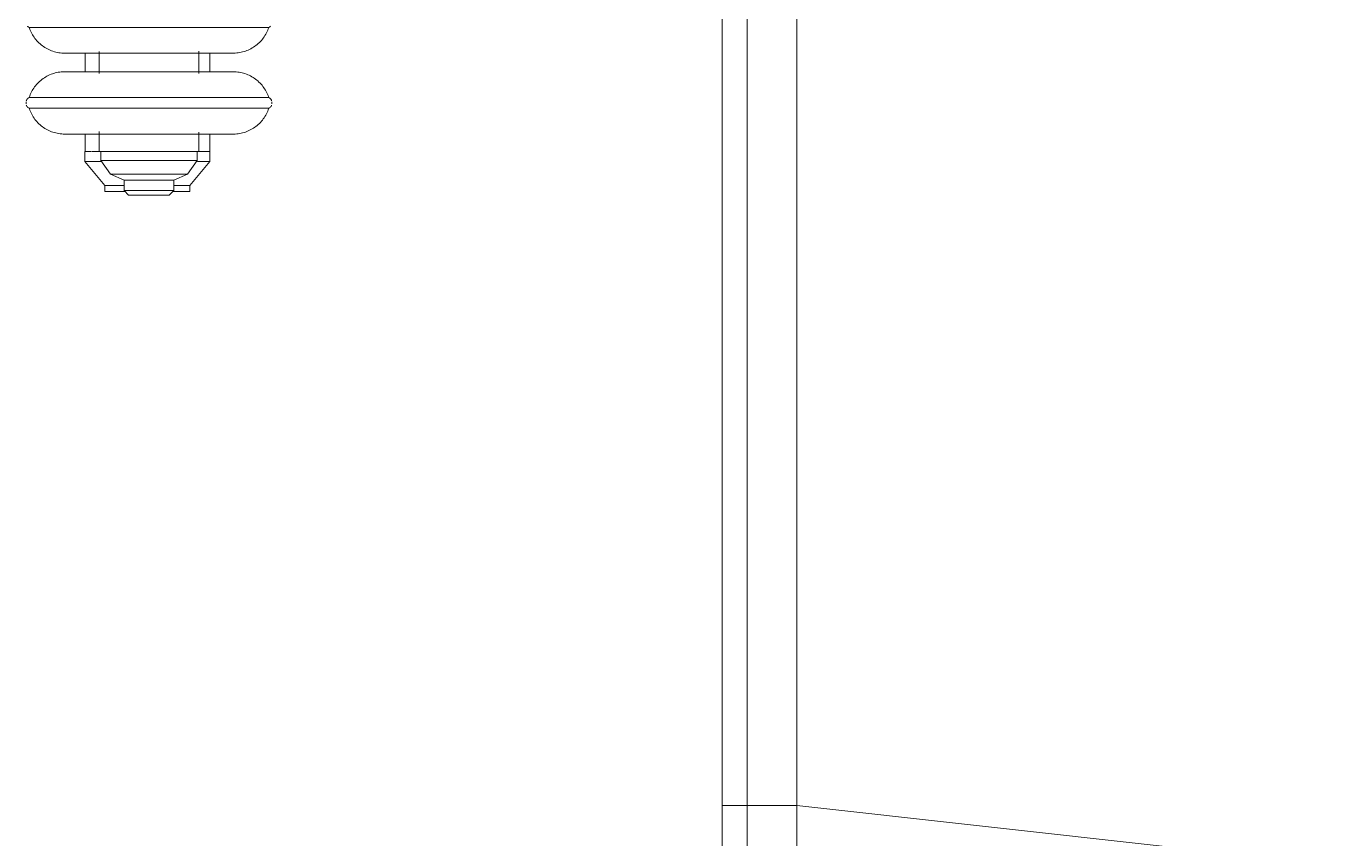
# Model space of a CAD drawing. Header units: inches. Extents: x -1176 to 1507, y -2563 to 978.
# Drawn here: x -1015 to -962.6, y -1227.5 to -1194.9 of the extents above; entities that cross this region are included whole.
import ezdxf

# ---------------------------------------------------------------- set-up
doc = ezdxf.new("R2010")
doc.units = ezdxf.units.IN
doc.header["$MEASUREMENT"] = 0
for name, color, linetype, lineweight in [('A-GENM', 13, 'Continuous', 18), ('G-IMPT', 8, 'Continuous', 9), ('I-FURN', 30, 'Continuous', 9)]:
    doc.layers.add(name, color=color, linetype=linetype, lineweight=lineweight)

# ---------------------------------------------------------------- blocks, each defined once
blk = doc.blocks.new('Bed_761 - 12ZBED05_dwg-6542241-2nd Floor Power _ Signal')
at = {"layer": 'G-IMPT'}
for p, q in [((28, 75), (36, 3)), ((21, 3), (36, 3)), ((36, 1), (36, 3)), ((36, 3), (84, 3)), ((21, 1), (36, 1)), ((36, 1), (36, 0)), ((36, 1), (84, 1)), ((21, 0), (36, 0)), ((36, 0), (84, 0)), ((21, 0), (36, 0)), ((36, 0), (84, 0))]:
    blk.add_line(p, q, dxfattribs=at)
blk = doc.blocks.new('Bed_761 - Bed_761-6542718-2nd Floor Power _ Signal')
at = {"extrusion": (0, 0, -1), "zscale": -1, "rotation": 180}
blk.add_blockref('Bed_761 - 12ZBED05_dwg-6542241-2nd Floor Power _ Signal', (0, 0), dxfattribs=at)
blk = doc.blocks.new('Cast_Iron_Radiator_8182 - Cast_Iron_Radiator_8182-V125-2nd Floor Power _ Signal')
at = {"layer": 'A-GENM', "lineweight": 9}
for p, q in [((10.718, 4.809), (10.693, 4.848)), ((10.718, 1), (10.718, 4.809)), ((13.557, 4.848), (13.532, 4.809)), ((13.532, 1), (13.532, 4.809)), ((13.75, 4.933), (13.713, 4.933)), ((13.787, 4.933), (13.75, 4.933)), ((13.968, 4.809), (13.943, 4.848)), ((13.968, 1), (13.968, 4.809)), ((12.504, 2.438), (11.749, 2.438)), ((15.702, 2.438), (14.999, 2.438)), ((16.106, 2.438), (15.702, 2.438)), ((15.702, 2.438), (15.702, 2.291)), ((15.702, 2.296), (15.702, 2.192)), ((15.702, 2.188), (15.702, 2.013)), ((17.064, 1.635), (16.106, 2.438)), ((16.106, 1.944), (16.106, 2.438)), ((12.568, 2), (11.678, 2)), ((15.702, 2), (14.928, 2)), ((15.702, 2), (15.702, -2)), ((16.067, 1.935), (15.702, 1.935)), ((16.617, 1.55), (16.067, 1.935)), ((16.067, 1.935), (16.067, -1.935)), ((17.314, 1.635), (17.064, 1.635)), ((17.064, 1.635), (17.064, 1.028)), ((17.314, 1.635), (17.314, 0.985)), ((16.853, 0.993), (16.617, 1.55)), ((16.617, 1.55), (16.617, -1.55)), ((10.718, -1), (10.718, 1)), ((11.752, -1), (11.752, 1)), ((12.498, 1), (12.498, -1)), ((13.532, -1), (13.532, 1)), ((13.968, -1), (13.968, 1)), ((15.002, -1), (15.002, 1)), ((17.275, 0.993), (16.853, 0.993)), ((16.853, 0.993), (16.853, -0.993)), ((17.452, 0.816), (17.275, 0.993)), ((17.275, 0.993), (17.275, -0.993)), ((17.452, 0.816), (17.452, -0.816)), ((10.718, -4.809), (10.718, -1)), ((13.532, -4.809), (13.532, -1)), ((13.968, -4.809), (13.968, -1)), ((16.617, -1.55), (16.853, -0.993)), ((16.853, -0.993), (17.275, -0.993)), ((17.064, -1.008), (17.064, -1.771)), ((17.275, -0.993), (17.452, -0.816)), ((17.314, -0.961), (17.314, -1.771)), ((16.067, -1.935), (16.617, -1.55)), ((11.682, -2), (12.572, -2)), ((14.901, -2), (15.702, -2)), ((15.702, -1.935), (16.067, -1.935)), ((15.702, -2.017), (15.702, -2.287)), ((16.106, -2.575), (17.064, -1.771)), ((16.106, -2.575), (16.106, -1.924)), ((17.064, -1.771), (17.314, -1.771)), ((11.747, -2.562), (12.503, -2.562)), ((14.997, -2.562), (15.702, -2.562)), ((15.702, -2.301), (15.702, -2.452)), ((15.702, -2.436), (15.702, -2.551)), ((15.702, -2.565), (15.702, -2.575)), ((15.702, -2.575), (16.106, -2.575)), ((10.693, -4.848), (10.718, -4.809)), ((13.532, -4.809), (13.557, -4.848)), ((13.713, -4.933), (13.75, -4.933)), ((13.75, -4.933), (13.787, -4.933)), ((13.943, -4.848), (13.968, -4.809))]:
    blk.add_line(p, q, dxfattribs=at)
at = {"layer": 'A-GENM', "lineweight": 9, "flags": 128}
for points in [[(10.67, 4.876), (10.675, 4.871), (10.68, 4.865), (10.685, 4.859), (10.689, 4.854), (10.693, 4.848)], [(10.718, 4.809), (10.775, 4.789), (10.831, 4.767), (10.885, 4.743), (10.939, 4.716), (10.992, 4.688), (11.044, 4.657), (11.094, 4.624), (11.143, 4.59), (11.191, 4.553), (11.237, 4.515), (11.281, 4.474), (11.324, 4.432), (11.365, 4.389), (11.404, 4.343), (11.442, 4.296), (11.477, 4.248), (11.511, 4.198), (11.543, 4.147), (11.572, 4.095), (11.599, 4.042), (11.625, 3.987), (11.648, 3.932), (11.669, 3.876), (11.687, 3.819), (11.703, 3.761), (11.717, 3.703), (11.729, 3.644), (11.738, 3.585), (11.745, 3.525), (11.75, 3.465), (11.752, 3.405), (11.752, 3.383)], [(12.498, 3.383), (12.499, 3.443), (12.503, 3.503), (12.509, 3.563), (12.517, 3.622), (12.528, 3.681), (12.541, 3.74), (12.557, 3.798), (12.574, 3.855), (12.594, 3.911), (12.617, 3.967), (12.641, 4.022), (12.668, 4.076), (12.696, 4.128), (12.727, 4.18), (12.76, 4.23), (12.795, 4.279), (12.832, 4.326), (12.87, 4.372), (12.911, 4.416), (12.953, 4.459), (12.997, 4.5), (13.042, 4.539), (13.089, 4.576), (13.138, 4.612), (13.188, 4.645), (13.239, 4.677), (13.291, 4.706), (13.345, 4.733), (13.399, 4.758), (13.455, 4.781), (13.511, 4.802)], [(13.557, 4.848), (13.562, 4.854), (13.566, 4.86), (13.571, 4.866), (13.575, 4.872), (13.581, 4.877)], [(13.591, 4.887), (13.597, 4.892), (13.603, 4.896), (13.609, 4.901), (13.615, 4.905)], [(13.628, 4.912), (13.635, 4.915), (13.642, 4.918), (13.649, 4.921), (13.656, 4.924), (13.663, 4.926)], [(13.838, 4.925), (13.845, 4.923), (13.852, 4.921), (13.859, 4.918), (13.866, 4.915), (13.873, 4.912)], [(13.886, 4.904), (13.892, 4.9), (13.898, 4.896), (13.904, 4.891), (13.909, 4.887)], [(13.92, 4.876), (13.925, 4.871), (13.93, 4.865), (13.935, 4.859), (13.939, 4.854), (13.943, 4.848)], [(13.968, 4.809), (14.025, 4.789), (14.081, 4.767), (14.135, 4.743), (14.189, 4.716), (14.242, 4.688), (14.294, 4.657), (14.344, 4.624), (14.393, 4.59), (14.441, 4.553), (14.487, 4.515), (14.531, 4.474), (14.574, 4.432), (14.615, 4.389), (14.654, 4.343), (14.692, 4.296), (14.727, 4.248), (14.761, 4.198), (14.793, 4.147), (14.822, 4.095), (14.849, 4.042), (14.875, 3.987), (14.898, 3.932), (14.919, 3.876), (14.937, 3.819), (14.953, 3.761), (14.967, 3.703), (14.979, 3.644), (14.988, 3.585), (14.995, 3.525), (15, 3.465), (15.002, 3.405), (15.002, 3.383)], [(11.752, 3.383), (11.752, 3.381), (11.752, 3.375), (11.752, 3.366), (11.752, 3.353), (11.752, 3.336), (11.752, 3.315), (11.752, 3.29), (11.752, 3.262), (11.752, 3.23), (11.752, 3.195), (11.752, 3.156), (11.752, 3.114), (11.752, 3.068), (11.752, 3.019), (11.752, 2.967), (11.752, 2.911), (11.752, 2.853), (11.752, 2.792), (11.752, 2.727), (11.752, 2.66), (11.752, 2.591), (11.752, 2.518), (11.752, 2.444)], [(11.752, 1), (11.752, 1.095), (11.752, 1.19), (11.752, 1.285), (11.752, 1.38), (11.752, 1.473), (11.752, 1.566), (11.752, 1.659), (11.752, 1.75), (11.752, 1.839), (11.752, 1.928), (11.752, 2.015), (11.752, 2.1), (11.752, 2.184), (11.752, 2.266), (11.752, 2.346), (11.752, 2.423), (11.752, 2.498), (11.752, 2.571), (11.752, 2.642), (11.752, 2.71), (11.752, 2.775), (11.752, 2.837), (11.752, 2.896), (11.752, 2.952), (11.752, 3.005), (11.752, 3.055), (11.752, 3.102), (11.752, 3.145), (11.752, 3.185), (11.752, 3.221), (11.752, 3.254), (11.752, 3.283), (11.752, 3.309), (11.752, 3.33), (11.752, 3.348), (11.752, 3.363), (11.752, 3.373), (11.752, 3.38), (11.752, 3.383), (11.752, 3.383)], [(12.498, 2.438), (12.498, 2.498), (12.498, 2.571), (12.498, 2.642), (12.498, 2.71), (12.498, 2.775), (12.498, 2.837), (12.498, 2.896), (12.498, 2.952), (12.498, 3.005), (12.498, 3.055), (12.498, 3.102), (12.498, 3.145), (12.498, 3.185), (12.498, 3.221), (12.498, 3.254), (12.498, 3.283), (12.498, 3.309), (12.498, 3.33), (12.498, 3.348), (12.498, 3.363), (12.498, 3.373), (12.498, 3.38), (12.498, 3.383), (12.498, 3.383)], [(12.498, 3.383), (12.498, 3.381), (12.498, 3.375), (12.498, 3.366), (12.498, 3.353), (12.498, 3.336), (12.498, 3.315), (12.498, 3.29), (12.498, 3.262), (12.498, 3.23), (12.498, 3.195), (12.498, 3.156), (12.498, 3.114), (12.498, 3.068), (12.498, 3.019), (12.498, 2.967), (12.498, 2.911), (12.498, 2.853), (12.498, 2.792), (12.498, 2.727), (12.498, 2.66), (12.498, 2.591), (12.498, 2.518), (12.498, 2.444), (12.498, 2.367), (12.498, 2.288), (12.498, 2.206), (12.498, 2.123), (12.498, 2.038), (12.498, 1.952), (12.498, 1.864), (12.498, 1.774), (12.498, 1.683), (12.498, 1.591), (12.498, 1.499), (12.498, 1.405), (12.498, 1.311), (12.498, 1.216), (12.498, 1.121), (12.498, 1.026), (12.498, 1)], [(15.002, 3.383), (15.002, 3.381), (15.002, 3.375), (15.002, 3.366), (15.002, 3.353), (15.002, 3.336), (15.002, 3.315), (15.002, 3.29), (15.002, 3.262), (15.002, 3.23), (15.002, 3.195), (15.002, 3.156), (15.002, 3.114), (15.002, 3.068), (15.002, 3.019), (15.002, 2.967), (15.002, 2.911), (15.002, 2.853), (15.002, 2.792), (15.002, 2.727), (15.002, 2.66), (15.002, 2.591), (15.002, 2.518), (15.002, 2.444)], [(15.002, 1), (15.002, 1.095), (15.002, 1.19), (15.002, 1.285), (15.002, 1.38), (15.002, 1.473), (15.002, 1.566), (15.002, 1.659), (15.002, 1.75), (15.002, 1.839), (15.002, 1.928), (15.002, 2.015), (15.002, 2.1), (15.002, 2.184), (15.002, 2.266), (15.002, 2.346), (15.002, 2.423), (15.002, 2.498), (15.002, 2.571), (15.002, 2.642), (15.002, 2.71), (15.002, 2.775), (15.002, 2.837), (15.002, 2.896), (15.002, 2.952), (15.002, 3.005), (15.002, 3.055), (15.002, 3.102), (15.002, 3.145), (15.002, 3.185), (15.002, 3.221), (15.002, 3.254), (15.002, 3.283), (15.002, 3.309), (15.002, 3.33), (15.002, 3.348), (15.002, 3.363), (15.002, 3.373), (15.002, 3.38), (15.002, 3.383), (15.002, 3.383)], [(11.752, -3.383), (11.752, -3.381), (11.752, -3.375), (11.752, -3.366), (11.752, -3.353), (11.752, -3.336), (11.752, -3.315), (11.752, -3.29), (11.752, -3.262), (11.752, -3.23), (11.752, -3.195), (11.752, -3.156), (11.752, -3.114), (11.752, -3.068), (11.752, -3.019), (11.752, -2.967), (11.752, -2.911), (11.752, -2.853), (11.752, -2.792), (11.752, -2.727), (11.752, -2.66), (11.752, -2.591), (11.752, -2.518), (11.752, -2.444), (11.752, -2.367), (11.752, -2.288), (11.752, -2.206), (11.752, -2.123), (11.752, -2.038), (11.752, -1.952), (11.752, -1.864), (11.752, -1.774), (11.752, -1.683), (11.752, -1.591), (11.752, -1.499), (11.752, -1.405), (11.752, -1.311), (11.752, -1.216), (11.752, -1.121), (11.752, -1.026), (11.752, -1)], [(12.498, -1), (12.498, -1.095), (12.498, -1.19), (12.498, -1.285), (12.498, -1.38), (12.498, -1.473), (12.498, -1.566), (12.498, -1.659), (12.498, -1.75), (12.498, -1.839), (12.498, -1.928), (12.498, -2.015), (12.498, -2.1), (12.498, -2.184), (12.498, -2.266), (12.498, -2.346), (12.498, -2.423), (12.498, -2.498), (12.498, -2.571), (12.498, -2.642), (12.498, -2.71), (12.498, -2.775), (12.498, -2.837), (12.498, -2.896), (12.498, -2.952), (12.498, -3.005), (12.498, -3.055), (12.498, -3.102), (12.498, -3.145), (12.498, -3.185), (12.498, -3.221), (12.498, -3.254), (12.498, -3.283), (12.498, -3.309), (12.498, -3.33), (12.498, -3.348), (12.498, -3.363), (12.498, -3.373), (12.498, -3.38), (12.498, -3.383), (12.498, -3.383)], [(15.002, -3.383), (15.002, -3.381), (15.002, -3.375), (15.002, -3.366), (15.002, -3.353), (15.002, -3.336), (15.002, -3.315), (15.002, -3.29), (15.002, -3.262), (15.002, -3.23), (15.002, -3.195), (15.002, -3.156), (15.002, -3.114), (15.002, -3.068), (15.002, -3.019), (15.002, -2.967), (15.002, -2.911), (15.002, -2.853), (15.002, -2.792), (15.002, -2.727), (15.002, -2.66), (15.002, -2.591), (15.002, -2.518), (15.002, -2.444), (15.002, -2.367), (15.002, -2.288), (15.002, -2.206), (15.002, -2.123), (15.002, -2.038), (15.002, -1.952), (15.002, -1.864), (15.002, -1.774), (15.002, -1.683), (15.002, -1.591), (15.002, -1.499), (15.002, -1.405), (15.002, -1.311), (15.002, -1.216), (15.002, -1.121), (15.002, -1.026), (15.002, -1)], [(11.752, -2.571), (11.752, -2.642), (11.752, -2.71), (11.752, -2.775), (11.752, -2.837), (11.752, -2.896), (11.752, -2.952), (11.752, -3.005), (11.752, -3.055), (11.752, -3.102), (11.752, -3.145), (11.752, -3.185), (11.752, -3.221), (11.752, -3.254), (11.752, -3.283), (11.752, -3.309), (11.752, -3.33), (11.752, -3.348), (11.752, -3.363), (11.752, -3.373), (11.752, -3.38), (11.752, -3.383), (11.752, -3.383)], [(12.498, -3.383), (12.498, -3.381), (12.498, -3.375), (12.498, -3.366), (12.498, -3.353), (12.498, -3.336), (12.498, -3.315), (12.498, -3.29), (12.498, -3.262), (12.498, -3.23), (12.498, -3.195), (12.498, -3.156), (12.498, -3.114), (12.498, -3.068), (12.498, -3.019), (12.498, -2.967), (12.498, -2.911), (12.498, -2.853), (12.498, -2.792), (12.498, -2.727), (12.498, -2.66), (12.498, -2.591), (12.498, -2.562)], [(15.002, -2.571), (15.002, -2.642), (15.002, -2.71), (15.002, -2.775), (15.002, -2.837), (15.002, -2.896), (15.002, -2.952), (15.002, -3.005), (15.002, -3.055), (15.002, -3.102), (15.002, -3.145), (15.002, -3.185), (15.002, -3.221), (15.002, -3.254), (15.002, -3.283), (15.002, -3.309), (15.002, -3.33), (15.002, -3.348), (15.002, -3.363), (15.002, -3.373), (15.002, -3.38), (15.002, -3.383), (15.002, -3.383)], [(11.752, -3.383), (11.751, -3.443), (11.747, -3.503), (11.741, -3.563), (11.733, -3.622), (11.722, -3.681), (11.709, -3.74), (11.693, -3.798), (11.676, -3.855), (11.656, -3.911), (11.633, -3.967), (11.609, -4.022), (11.582, -4.076), (11.554, -4.128), (11.523, -4.18), (11.49, -4.23), (11.455, -4.279), (11.418, -4.326), (11.38, -4.372), (11.339, -4.416), (11.297, -4.459), (11.253, -4.5), (11.208, -4.539), (11.161, -4.576), (11.112, -4.612), (11.062, -4.645), (11.011, -4.677), (10.959, -4.706), (10.905, -4.733), (10.851, -4.758), (10.795, -4.781), (10.739, -4.802)], [(13.532, -4.809), (13.475, -4.789), (13.419, -4.767), (13.365, -4.743), (13.311, -4.716), (13.258, -4.688), (13.206, -4.657), (13.156, -4.624), (13.107, -4.59), (13.059, -4.553), (13.013, -4.515), (12.969, -4.474), (12.926, -4.432), (12.885, -4.389), (12.846, -4.343), (12.808, -4.296), (12.773, -4.248), (12.739, -4.198), (12.707, -4.147), (12.678, -4.095), (12.651, -4.042), (12.625, -3.987), (12.602, -3.932), (12.581, -3.876), (12.563, -3.819), (12.547, -3.761), (12.533, -3.703), (12.521, -3.644), (12.512, -3.585), (12.505, -3.525), (12.5, -3.465), (12.498, -3.405), (12.498, -3.383)], [(15.002, -3.383), (15.001, -3.443), (14.997, -3.503), (14.991, -3.563), (14.983, -3.622), (14.972, -3.681), (14.959, -3.74), (14.943, -3.798), (14.926, -3.855), (14.906, -3.911), (14.883, -3.967), (14.859, -4.022), (14.832, -4.076), (14.804, -4.128), (14.773, -4.18), (14.74, -4.23), (14.705, -4.279), (14.668, -4.326), (14.63, -4.372), (14.589, -4.416), (14.547, -4.459), (14.503, -4.5), (14.458, -4.539), (14.411, -4.576), (14.362, -4.612), (14.312, -4.645), (14.261, -4.677), (14.209, -4.706), (14.155, -4.733), (14.101, -4.758), (14.045, -4.781), (13.989, -4.802)], [(10.693, -4.848), (10.688, -4.854), (10.684, -4.86), (10.679, -4.866), (10.675, -4.872), (10.669, -4.877)], [(13.58, -4.876), (13.575, -4.871), (13.57, -4.865), (13.565, -4.859), (13.561, -4.854), (13.557, -4.848)], [(13.614, -4.904), (13.608, -4.9), (13.602, -4.896), (13.596, -4.891), (13.591, -4.887)], [(13.662, -4.925), (13.655, -4.923), (13.648, -4.921), (13.641, -4.918), (13.634, -4.915), (13.627, -4.912)], [(13.872, -4.912), (13.865, -4.915), (13.858, -4.918), (13.851, -4.921), (13.844, -4.924), (13.837, -4.926)], [(13.909, -4.887), (13.903, -4.892), (13.897, -4.896), (13.891, -4.901), (13.885, -4.905)], [(13.943, -4.848), (13.938, -4.854), (13.934, -4.86), (13.929, -4.866), (13.925, -4.872), (13.919, -4.877)]]:
    blk.add_lwpolyline(points, dxfattribs=at)

msp = doc.modelspace()

# ---------------------------------------------------------------- block references
at = {"layer": 'A-GENM', "lineweight": 9, "rotation": 269.9999999999999}
msp.add_blockref('Cast_Iron_Radiator_8182 - Cast_Iron_Radiator_8182-V125-2nd Floor Power _ Signal', (-1010.08, -1184.21), dxfattribs=at)
at = {"layer": 'I-FURN', "rotation": 90.0000000000011}
msp.add_blockref('Bed_761 - Bed_761-6542718-2nd Floor Power _ Signal', (-987.062, -1262.185), dxfattribs=at)

doc.saveas('drawing.dxf')
